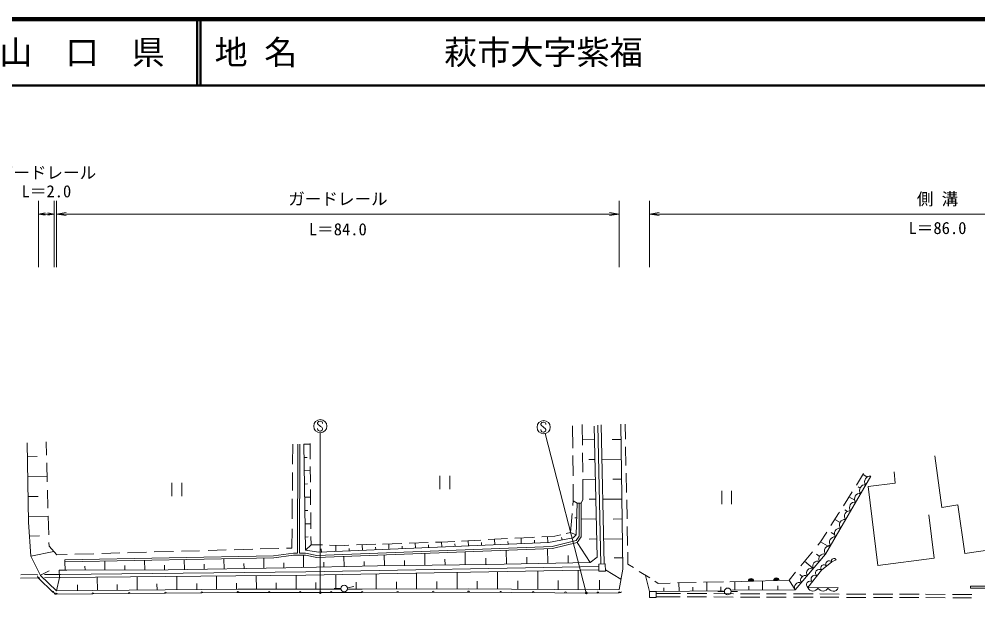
# Model space of a CAD drawing. Units: millimetres, scale not verified. Extents: x 40000 to 680000, y 20000 to 380000.
# Drawn here: x 340884 to 485598, y 292704 to 380000 of the extents above; entities that cross this region are included whole.
import ezdxf
from ezdxf.enums import TextEntityAlignment as Align

# ---------------------------------------------------------------- set-up
doc = ezdxf.new("R2010")
doc.units = ezdxf.units.MM
doc.header["$LTSCALE"] = 1000
for name, color, linetype, lineweight in [('M-BGD', 7, 'Continuous', 13), ('M-STR-STR3', 7, 'Continuous', 13), ('M-TTL', 2, 'Continuous', 140), ('M-TTL-FRAM', 7, 'Continuous', 13), ('M-TTL-LINE', 7, 'Continuous', 50)]:
    doc.layers.add(name, color=color, linetype=linetype, lineweight=lineweight)
doc.layers.add('M-TTL-TXT', color=7, linetype='Continuous')
doc.styles.add('ＭＳ ゴシック', font='')
doc.styles.get('ＭＳ ゴシック').set_extended_font_data('MS Gothic')

# ---------------------------------------------------------------- blocks, each defined once
blk = doc.blocks.new('filled_dot')
at = {"color": 0, "linetype": 'Continuous', "lineweight": -2, "const_width": 1.25}
blk.add_lwpolyline([(-0.625, 0, 1), (0.625, 0, 1)], format="xyb", close=True, dxfattribs=at)
blk = doc.blocks.new('open_arrow')
at = {"color": 0, "linetype": 'Continuous', "lineweight": -2}
blk.add_lwpolyline([(7.5, 1.25), (0, 0), (7.5, -1.25)], dxfattribs=at)

msp = doc.modelspace()

# ---------------------------------------------------------------- linework, layer by layer
at = {"layer": 'M-BGD'}
for p, q in [((424457, 315256), (424428, 318667)), ((425920, 315752), (425895, 318871)), ((427702, 318607), (428132, 298836)), ((428669, 297799), (428239, 318769)), ((429169, 297805), (428739, 318779)), ((431686, 318926), (431988, 297040)), ((432355, 318894), (432401, 316657)), ((342274, 304138), (342094, 316094)), ((344956, 316226), (345011, 314209)), ((382161, 312873), (382189, 315901)), ((382960, 315894), (382908, 299453)), ((383260, 315893), (383208, 299449)), ((383858, 315901), (384086, 299894)), ((383858, 315874), (384787, 315887)), ((384786, 315981), (384811, 313610)), ((427746, 316593), (425914, 316553)), ((431718, 316605), (430380, 316587)), ((432425, 315499), (432483, 312663)), ((424493, 311119), (424467, 314178)), ((425953, 311661), (425930, 314567)), ((480162, 306308), (479120, 314149)), ((342125, 313990), (343591, 314012)), ((345042, 313085), (345121, 310217)), ((383887, 313874), (384337, 313880)), ((427811, 313593), (426882, 313573)), ((431760, 313606), (428846, 313565)), ((382124, 308878), (382149, 311586)), ((383915, 311874), (384830, 311887)), ((384823, 312537), (384848, 310159)), ((432506, 311510), (432566, 308611)), ((467258, 309712), (468362, 311478)), ((468853, 310978), (468308, 311293)), ((472966, 311717), (473115, 309980)), ((342171, 310991), (345099, 311035)), ((363915, 308054), (363915, 310054)), ((365415, 310054), (365415, 308054)), ((383944, 309874), (384394, 309881)), ((404392, 309107), (404392, 311107)), ((405892, 311107), (405892, 309107)), ((424526, 307364), (424504, 309848)), ((427876, 310594), (425962, 310552)), ((425986, 307539), (425962, 310541)), ((431801, 310606), (430502, 310588)), ((462598, 299268), (469435, 311077)), ((469435, 311077), (462598, 299268)), ((473115, 309980), (469046, 309484)), ((345156, 308950), (345232, 306213)), ((384860, 309064), (384885, 306710)), ((446932, 306834), (446932, 308834)), ((448432, 308834), (448432, 306834)), ((465317, 306606), (466619, 308688)), ((467817, 309266), (467541, 309426)), ((469046, 309484), (470485, 297573)), ((342216, 307991), (343772, 308014)), ((382085, 304641), (382113, 307618)), ((383972, 307874), (384873, 307887)), ((424467, 306648), (424526, 307364)), ((425132, 307001), (424523, 307333)), ((424956, 302230), (425132, 307004)), ((425132, 307004), (425724, 307003)), ((425428, 307000), (425428, 301981)), ((425724, 307003), (425986, 307539)), ((425724, 307003), (425727, 301882)), ((427942, 307595), (426906, 307572)), ((431843, 307606), (428969, 307566)), ((432589, 307478), (432648, 304620)), ((467022, 307416), (466142, 307925)), ((384001, 305875), (384450, 305881)), ((384898, 305565), (384924, 303091)), ((424133, 302548), (424369, 305439)), ((463411, 303602), (464578, 305423)), ((464578, 305423), (464699, 305617)), ((465920, 305743), (465505, 305983)), ((482594, 306754), (480162, 306308)), ((483636, 299409), (482594, 306754)), ((345264, 305037), (342261, 304991)), ((342657, 299004), (342274, 304138)), ((345265, 305011), (345343, 302199)), ((424773, 304763), (425049, 304758)), ((425726, 304546), (428007, 304595)), ((431884, 304606), (430562, 304588)), ((464806, 304077), (464010, 304537)), ((479021, 298665), (478184, 305239)), ((382044, 300212), (382071, 303102)), ((384916, 303887), (384029, 303875)), ((423478, 302396), (424133, 302548)), ((424133, 302548), (424956, 302230)), ((432671, 303462), (432730, 300603)), ((461756, 301019), (462790, 302632)), ((463965, 302253), (463468, 302540)), ((342433, 301997), (343950, 302073)), ((345375, 301044), (345390, 300502)), ((384057, 301875), (384507, 301881)), ((384936, 301974), (384950, 300714)), ((386136, 299581), (420798, 301062)), ((399772, 300946), (402633, 301043)), ((403728, 301079), (404541, 301107)), ((404541, 301107), (406651, 301217)), ((404691, 300374), (404660, 301111)), ((407672, 301270), (410579, 301422)), ((408687, 300562), (408657, 301256)), ((410686, 300630), (410668, 301042)), ((411692, 301480), (414603, 301631)), ((412684, 300715), (412649, 301529)), ((414682, 300801), (414664, 301217)), ((415718, 301689), (418367, 301827)), ((416680, 300886), (416644, 301738)), ((418367, 301827), (418665, 301842)), ((418679, 300971), (418661, 301392)), ((419762, 301895), (421741, 301991)), ((420678, 301040), (420639, 301938)), ((420798, 301062), (424501, 301745)), ((424961, 301333), (421340, 300461)), ((425139, 301067), (421381, 300162)), ((421741, 301991), (422646, 302202)), ((422840, 301439), (422755, 301779)), ((424501, 301745), (424956, 302230)), ((425428, 301981), (424961, 301333)), ((425727, 301882), (425139, 301067)), ((427057, 298057), (425139, 301067)), ((428072, 301596), (426931, 301571)), ((429092, 301568), (431925, 301607)), ((461447, 300643), (461756, 301019)), ((461851, 301166), (463234, 300365)), ((499121, 301593), (483636, 299409)), ((342657, 299004), (346107, 299695)), ((345390, 300502), (346546, 299200)), ((357226, 299505), (360123, 299587)), ((361246, 299619), (364173, 299703)), ((365383, 299737), (368090, 299815)), ((369403, 299852), (372136, 299930)), ((373345, 299964), (376158, 300045)), ((377257, 300076), (380073, 300156)), ((381253, 300190), (382044, 300212)), ((384086, 299894), (384950, 300714)), ((384086, 299894), (386136, 299581)), ((384950, 300714), (386692, 300679)), ((421381, 300162), (385794, 298804)), ((421340, 300461), (385818, 299105)), ((386510, 299547), (386487, 300082)), ((387737, 300659), (389930, 300615)), ((388665, 300640), (388706, 299691)), ((389930, 300615), (390665, 300640)), ((390704, 299776), (390687, 300167)), ((391824, 300679), (394728, 300777)), ((392702, 299861), (392666, 300707)), ((394701, 299947), (394684, 300342)), ((395734, 300811), (398663, 300909)), ((396699, 300032), (396664, 300842)), ((398697, 300118), (398680, 300517)), ((400695, 300203), (400662, 300976)), ((402693, 300288), (402676, 300692)), ((406690, 300459), (406672, 300867)), ((408223, 297700), (408197, 299659)), ((414385, 299895), (414427, 297803)), ((420630, 300120), (420675, 297929)), ((432751, 299577), (432788, 297780)), ((458872, 297511), (460621, 299637)), ((344120, 296055), (342657, 299004)), ((346546, 299200), (348146, 299246)), ((379295, 299045), (347791, 298417)), ((347791, 298417), (347797, 298117)), ((379318, 298746), (347797, 298117)), ((347797, 298117), (347830, 296879)), ((349298, 299279), (352163, 299360)), ((353371, 299395), (356102, 299473)), ((353831, 296904), (353796, 298237)), ((359832, 296924), (359795, 298357)), ((365803, 298476), (365828, 296976)), ((371827, 297077), (371801, 298596)), ((377826, 297177), (377800, 298716)), ((382298, 299460), (379295, 299045)), ((382317, 299159), (379318, 298746)), ((382908, 299453), (382298, 299460)), ((384089, 299140), (382317, 299159)), ((384120, 299439), (383208, 299449)), ((383784, 299143), (383824, 297290)), ((385794, 298804), (384089, 299140)), ((385818, 299105), (384120, 299439)), ((389922, 297419), (389890, 298960)), ((392972, 297484), (392957, 298193)), ((396002, 299193), (396024, 297540)), ((399073, 297580), (399063, 298347)), ((402099, 299426), (402123, 297620)), ((405173, 297660), (405161, 298528)), ((411322, 297741), (411310, 298710)), ((417521, 297865), (417509, 298829)), ((423774, 297991), (423752, 299078)), ((428132, 298836), (427057, 298057)), ((430686, 298715), (431965, 298733)), ((458026, 293896), (462598, 299268)), ((462598, 299268), (458026, 293896)), ((459452, 298216), (460757, 297105)), ((461682, 298944), (461256, 299307)), ((463540, 298123), (461993, 296872)), ((464198, 298435), (463540, 298123)), ((470485, 297573), (479021, 298665)), ((345387, 296759), (344090, 296115)), ((348083, 296886), (346926, 296855)), ((346926, 296855), (346968, 295744)), ((363390, 296935), (348083, 296886)), ((350830, 296894), (350815, 297483)), ((356832, 296914), (356815, 297556)), ((362833, 296933), (362815, 297628)), ((381134, 297232), (363390, 296935)), ((368827, 297026), (368815, 297757)), ((374826, 297127), (374814, 297891)), ((380826, 297227), (380813, 297994)), ((394955, 297526), (381134, 297232)), ((428365, 297417), (384151, 296628)), ((428374, 296917), (384158, 296128)), ((386873, 297354), (386857, 298093)), ((411459, 297743), (394955, 297526)), ((427057, 298057), (411459, 297743)), ((419187, 293989), (419187, 296753)), ((425287, 293949), (425287, 296862)), ((428363, 297795), (429363, 297808)), ((428377, 296715), (428363, 297795)), ((429377, 296728), (428377, 296715)), ((429363, 297808), (429377, 296728)), ((429374, 296917), (431727, 295501)), ((431988, 297040), (431468, 293971)), ((432788, 297780), (433595, 297267)), ((434499, 296693), (436067, 295697)), ((461993, 296872), (459955, 294238)), ((343658, 295712), (341085, 295688)), ((343634, 296212), (341111, 296188)), ((345986, 293564), (343818, 295651)), ((346529, 293736), (344120, 296055)), ((347138, 295745), (344708, 295722)), ((347133, 296245), (344720, 296222)), ((346529, 293736), (346968, 295744)), ((384151, 296628), (347133, 296245)), ((384158, 296128), (347138, 295745)), ((352673, 295803), (352692, 293794)), ((358692, 293851), (358673, 295865)), ((364692, 293908), (364672, 295927)), ((370691, 293964), (370672, 295989)), ((376691, 293995), (376672, 296051)), ((382687, 296113), (382687, 293995)), ((388687, 293995), (388687, 296209)), ((394787, 294003), (394787, 296318)), ((400887, 294027), (400887, 296427)), ((406987, 294051), (406987, 296536)), ((410037, 294049), (410037, 295229)), ((413087, 294029), (413087, 296645)), ((416137, 294009), (416137, 295266)), ((422237, 293969), (422237, 295303)), ((428487, 293928), (428487, 295342)), ((436053, 293651), (435442, 296094)), ((449903, 295179), (457106, 295362)), ((453109, 293877), (453103, 295261)), ((457106, 295362), (458086, 296554)), ((457106, 295362), (458026, 293896)), ((459085, 295902), (458715, 296217)), ((373915, 293995), (346529, 293736)), ((349692, 293765), (349684, 294681)), ((355692, 293822), (355683, 294736)), ((361692, 293879), (361683, 294791)), ((367691, 293936), (367683, 294847)), ((373691, 293995), (373683, 294902)), ((389460, 293995), (373915, 293995)), ((379691, 293995), (379682, 294957)), ((385687, 293995), (385687, 295013)), ((389447, 294094), (388447, 294094)), ((390437, 294194), (391417, 294404)), ((392669, 293995), (390440, 293995)), ((391737, 293995), (391737, 295069)), ((408735, 294057), (392669, 293995)), ((397837, 294015), (397837, 295125)), ((403937, 294039), (403937, 295181)), ((428225, 293930), (408735, 294057)), ((431468, 293971), (428225, 293930)), ((436858, 295194), (437356, 294878)), ((437053, 293646), (447156, 293770)), ((437356, 294878), (439133, 294921)), ((438193, 293660), (438186, 294208)), ((440273, 294948), (443070, 295015)), ((440477, 294953), (440493, 293688)), ((442593, 293714), (442586, 294288)), ((444195, 295042), (447187, 295114)), ((444693, 293740), (444677, 295054)), ((446793, 293766), (446785, 294364)), ((448184, 295138), (449903, 295179)), ((448488, 293859), (458026, 293896)), ((448904, 295155), (448909, 293861)), ((451009, 293869), (451007, 294440)), ((455409, 293886), (455406, 294520)), ((459955, 294238), (464519, 294189)), ((459955, 294238), (464519, 294189)), ((484512, 294180), (484512, 294480)), ((484512, 294480), (501179, 294480)), ((484512, 294180), (501496, 294180)), ((373917, 293495), (346529, 293235)), ((392670, 293495), (373917, 293495)), ((408734, 293557), (392670, 293495)), ((428226, 293430), (408734, 293557)), ((431468, 293471), (428226, 293430)), ((436048, 292751), (436053, 293651)), ((437048, 292746), (436048, 292751)), ((436053, 293651), (437053, 293646)), ((437053, 293646), (437048, 292746)), ((437049, 292854), (440656, 292844)), ((437050, 293354), (440712, 293344)), ((441701, 292841), (444662, 292833)), ((441715, 293341), (444674, 293333)), ((445729, 293330), (448713, 293321)), ((445754, 292830), (448682, 292821)), ((447337, 293674), (446337, 293674)), ((448337, 293674), (449337, 293674)), ((449768, 293318), (452702, 293310)), ((449775, 292818), (452702, 292810)), ((453706, 293307), (456668, 293299)), ((453716, 292807), (456667, 292799)), ((457775, 293296), (460735, 293288)), ((457791, 292796), (460720, 292788)), ((461764, 293285), (464669, 293277)), ((461780, 292785), (464627, 292777)), ((465775, 293273), (468709, 293265)), ((465784, 292773), (468700, 292765)), ((469790, 293262), (472750, 293254)), ((469825, 292762), (472725, 292754)), ((473753, 293251), (476326, 293244)), ((473754, 292751), (476324, 292744)), ((476324, 292744), (476710, 292742)), ((476326, 293244), (476719, 293242)), ((477723, 293237), (480664, 293223)), ((477755, 292737), (480648, 292723)), ((481764, 293218), (484668, 293204)), ((481806, 292718), (484644, 292704))]:
    msp.add_line(p, q, dxfattribs=at)
for centre in [(389950, 294095), (447840, 293674)]:
    msp.add_circle(centre, 500, dxfattribs=at)
for centre, radius, start, end in [((468577, 308946), 825, 83.11803, 216.74481), ((469337, 310259), 825, 83.11803, 216.74481), ((467817, 307634), 825, 83.11803, 216.74481), ((467058, 306322), 825, 83.11803, 216.74481), ((466298, 305010), 825, 83.11803, 216.74481), ((465538, 303698), 825, 83.11803, 216.74481), ((464779, 302386), 825, 83.11803, 216.74481), ((464019, 301074), 825, 83.11803, 216.74481), ((463259, 299761), 825, 83.11803, 216.74481), ((461415, 297496), 748, 68.93998, 210.24853), ((462330, 298570), 748, 68.93998, 210.24853), ((463153, 297810), 497, 38.95591, 218.95591), ((463869, 298279), 364, 25.40772, 205.40772), ((460501, 296421), 748, 68.93998, 210.24853), ((461654, 296433), 555, 52.27395, 232.27395), ((462380, 297185), 497, 38.95591, 218.95591), ((344165, 296012), 500, 181.09122, 226.09122), ((343818, 295651), 150, 316.09122, 136.09122), ((451369, 295217), 400, 1.45449, 181.45449), ((451369, 295217), 400, 1.45449, 181.45449), ((451369, 295217), 350, 1.45449, 181.45449), ((451369, 295217), 300, 1.45449, 181.45449), ((451369, 295217), 250, 1.45449, 181.45449), ((451369, 295217), 200, 1.45449, 181.45449), ((451369, 295217), 150, 1.45449, 181.45449), ((451369, 295217), 100, 1.45449, 181.45449), ((451369, 295217), 50, 1.45449, 181.45449), ((455193, 295314), 400, 1.45449, 181.45449), ((455193, 295314), 400, 1.45449, 181.45449), ((455193, 295314), 350, 1.45449, 181.45449), ((455193, 295314), 300, 1.45449, 181.45449), ((455193, 295314), 250, 1.45449, 181.45449), ((455193, 295314), 200, 1.45449, 181.45449), ((455193, 295314), 150, 1.45449, 181.45449), ((455193, 295314), 100, 1.45449, 181.45449), ((455193, 295314), 50, 1.45449, 181.45449), ((459586, 295347), 748, 68.93998, 210.24853), ((460295, 294677), 555, 52.27395, 232.27395), ((460974, 295555), 555, 52.27395, 232.27395), ((458672, 294273), 748, 68.93998, 210.24853), ((460719, 294558), 829, 202.75155, 336.02316), ((462241, 294542), 829, 202.75155, 336.02316), ((463762, 294526), 829, 202.75155, 336.02316), ((345986, 293564), 150, 316.09122, 136.09122), ((346333, 293924), 500, 226.09122, 271.09122), ((346525, 293735), 500, 225.54283, 270.54283), ((346529, 293235), 150, 0.54283, 180.54283), ((352007, 293287), 150, 0.54283, 180.54283), ((357484, 293339), 150, 0.54283, 180.54283), ((362962, 293391), 150, 0.54283, 180.54283), ((368440, 293443), 150, 0.54283, 180.54283), ((373917, 293495), 150, 0, 180.54283), ((378605, 293495), 150, 0, 180), ((383293, 293495), 150, 0, 180), ((387982, 293495), 150, 0, 180), ((392670, 293495), 150, 0.22294, 180), ((398025, 293516), 150, 0.22294, 180.22294), ((403380, 293537), 150, 0.22294, 180.22294), ((408734, 293557), 150, 359.6245, 180.22294), ((413607, 293526), 150, 359.6245, 179.6245), ((418480, 293494), 150, 359.6245, 179.6245), ((423353, 293462), 150, 359.6245, 179.6245), ((428226, 293430), 150, 0.72706, 179.6245), ((431468, 293471), 150, 0.72706, 180.72706), ((431462, 293971), 500, 270.72706, 315.72706)]:
    msp.add_arc(centre, radius, start, end, dxfattribs=at)
at = {"layer": 'M-STR-STR3'}
for p, q in [((343818, 342604), (343818, 352604)), ((346188, 352604), (346188, 342604)), ((346529, 342604), (346529, 352604)), ((431468, 342604), (431468, 352604)), ((436048, 342604), (436048, 352604)), ((343818, 350604), (346188, 350604)), ((346529, 350604), (431468, 350604)), ((436048, 350604), (522990, 350604))]:
    msp.add_line(p, q, dxfattribs=at)
at = {"layer": 'M-TTL'}
msp.add_line((680000, 380000), (40000, 380000), dxfattribs=at)
at = {"layer": 'M-TTL-FRAM'}
for p, q in [((386056, 319301), (385933, 319117)), ((385933, 319117), (385935, 318985)), ((385935, 318985), (385998, 318856)), ((385998, 318856), (386254, 318675)), ((386249, 319367), (386056, 319301)), ((386370, 319365), (386249, 319367)), ((386254, 318675), (386383, 318543)), ((386620, 319246), (386370, 319365)), ((386383, 318543), (386562, 318427)), ((386562, 318427), (386688, 318227)), ((386683, 319114), (386620, 319246)), ((386683, 318985), (386683, 319114)), ((419774, 319147), (419650, 318963)), ((419650, 318963), (419653, 318831)), ((419653, 318831), (419716, 318702)), ((419716, 318702), (419971, 318520)), ((419966, 319213), (419774, 319147)), ((420087, 319210), (419966, 319213)), ((419971, 318520), (420100, 318389)), ((420337, 319092), (420087, 319210)), ((420100, 318389), (420279, 318273)), ((420401, 318960), (420337, 319092)), ((420401, 318831), (420401, 318960)), ((385935, 318137), (385933, 318259)), ((385975, 318035), (385935, 318137)), ((386059, 317924), (385975, 318035)), ((386246, 317864), (386059, 317924)), ((386380, 317864), (386246, 317864)), ((386340, 293495), (386340, 317604)), ((386480, 317893), (386380, 317864)), ((386623, 317985), (386480, 317893)), ((386683, 318116), (386623, 317985)), ((386688, 318227), (386683, 318116)), ((419653, 317983), (419650, 318104)), ((419692, 317880), (419653, 317983)), ((419777, 317770), (419692, 317880)), ((419963, 317709), (419777, 317770)), ((420098, 317709), (419963, 317709)), ((420198, 317738), (420098, 317709)), ((420340, 317830), (420198, 317738)), ((420279, 318273), (420406, 318073)), ((420307, 317482), (426496, 293441)), ((420401, 317962), (420340, 317830)), ((420406, 318073), (420401, 317962))]:
    msp.add_line(p, q, dxfattribs=at)
for centre in [(386340, 318604), (420057, 318450)]:
    msp.add_circle(centre, 1000, dxfattribs=at)
at = {"layer": 'M-TTL-LINE'}
for p, q in [((367750, 380000), (367750, 370000)), ((368250, 380000), (368250, 370000)), ((40000, 370000), (680000, 370000))]:
    msp.add_line(p, q, dxfattribs=at)

# ---------------------------------------------------------------- block references
at = {"layer": 'M-STR-STR3'}
for p, xscale, yscale in [((343818, 350604), 129, 129), ((346529, 350604), 193, 193), ((436048, 350604), 193, 193)]:
    msp.add_blockref('open_arrow', p, dxfattribs=dict(at, xscale=xscale, yscale=yscale))
at = {"layer": 'M-STR-STR3', "rotation": 180}
for p, xscale, yscale in [((346188, 350604), 129, 129), ((431468, 350604), 193, 193)]:
    msp.add_blockref('open_arrow', p, dxfattribs=dict(at, xscale=xscale, yscale=yscale))
at = {"layer": 'M-TTL-FRAM', "xscale": 160, "yscale": 160}
for p, rotation in [((386340, 293495), 90), ((426496, 293441), 104.4)]:
    msp.add_blockref('filled_dot', p, dxfattribs=dict(at, rotation=rotation))

# ---------------------------------------------------------------- texts
at = {"layer": 'M-STR-STR3', "style": 'ＭＳ ゴシック'}
for s, p in [('ガードレール', (337503, 356854)), ('L＝2.0', (341253, 354036)), ('ガードレール', (381499, 352881)), ('側 溝', (476394, 352871)), ('L＝84.0', (384624, 348310)), ('L＝86.0', (475144, 348498))]:
    msp.add_text(s, height=1833, dxfattribs=at).set_placement(p, align=Align.MIDDLE_LEFT)
at = {"layer": 'M-TTL-TXT', "style": 'ＭＳ ゴシック'}
msp.add_text('山\u3000口\u3000県', height=3666, dxfattribs=at).set_placement((350375, 375000), align=Align.MIDDLE_CENTER)
for s, p in [('地 名', (370380, 375000)), ('萩市大字紫福', (405024, 375000))]:
    msp.add_text(s, height=3666, dxfattribs=at).set_placement(p, align=Align.MIDDLE_LEFT)

doc.saveas('drawing.dxf')
